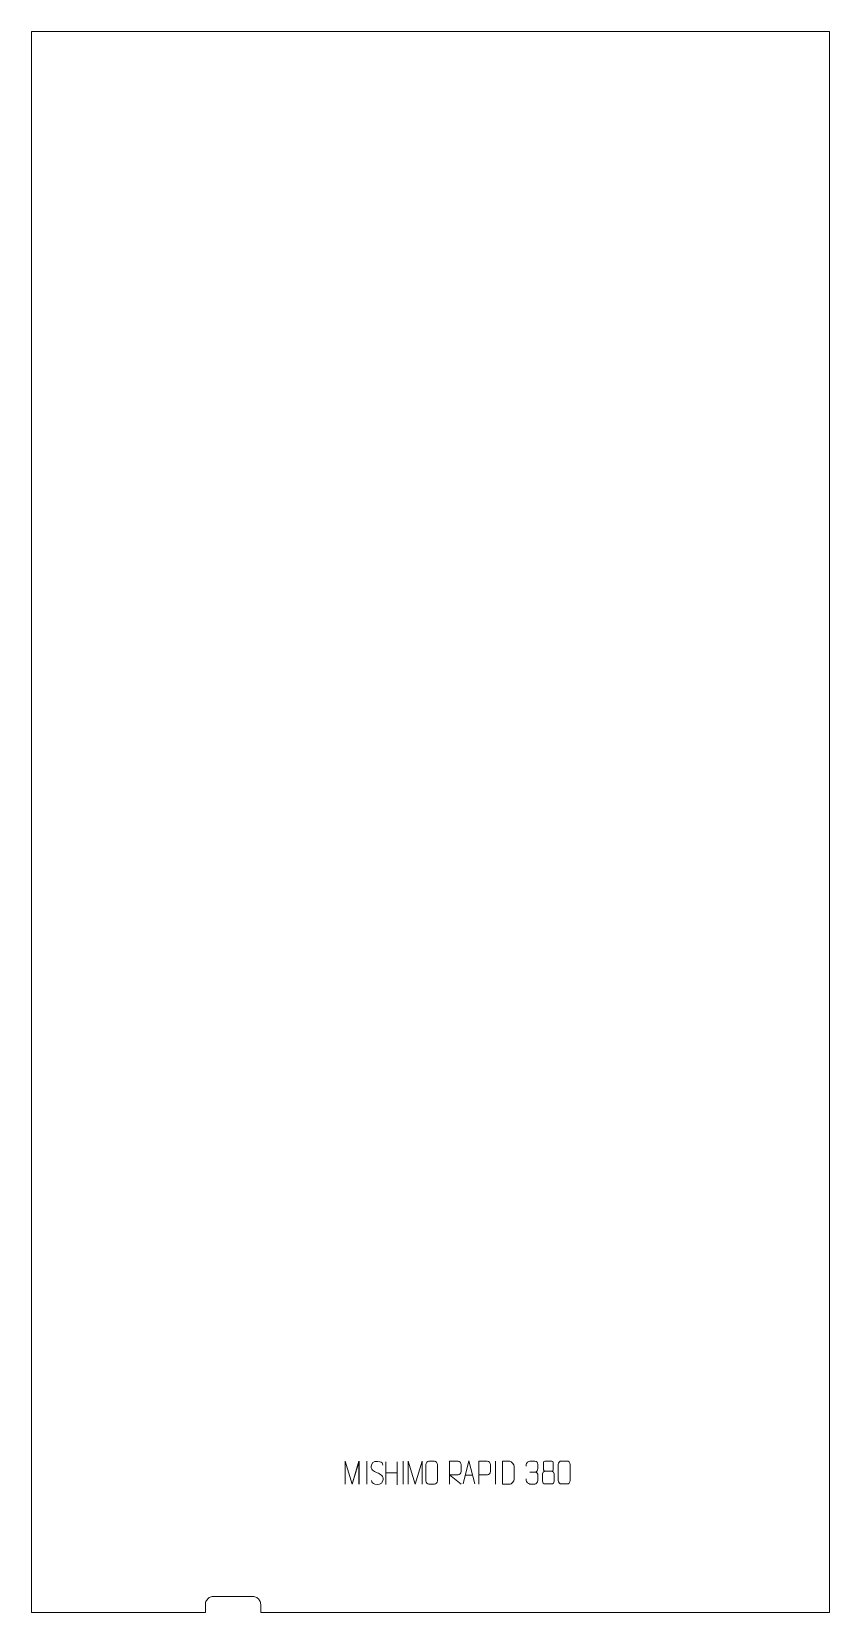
# Model space of a CAD drawing. Header units: millimetres. Extents: x -501 to 509, y -1513 to 487.
import ezdxf

# ---------------------------------------------------------------- set-up
doc = ezdxf.new("R2010")
doc.units = ezdxf.units.MM
doc.header["$MEASUREMENT"] = 0
doc.layers.add('layer 1', color=7, linetype='Continuous')

msp = doc.modelspace()

# ---------------------------------------------------------------- linework, layer by layer
at = {"layer": 'layer 1', "color": 242, "lineweight": 9}
msp.add_open_spline([(509.1662, -1513.1531), (509.1662, -1513.1531), (-210.8334, -1513.1531), (-210.8334, -1513.1531), (-210.8334, -1513.1531), (-210.8334, -1513.1531), (-210.8334, -1503.153), (-210.8334, -1503.153), (-210.8334, -1503.153), (-210.8334, -1503.153), (-210.9192, -1501.848), (-210.9192, -1501.848), (-210.9192, -1501.848), (-210.9192, -1501.848), (-211.1739, -1500.5648), (-211.1739, -1500.5648), (-211.1739, -1500.5648), (-211.1739, -1500.5648), (-211.5943, -1499.3264), (-211.5943, -1499.3264), (-211.5943, -1499.3264), (-211.5943, -1499.3264), (-212.1729, -1498.1531), (-212.1729, -1498.1531), (-212.1729, -1498.1531), (-212.1729, -1498.1531), (-212.8995, -1497.0654), (-212.8995, -1497.0654), (-212.8995, -1497.0654), (-212.8995, -1497.0654), (-213.7621, -1496.082), (-213.7621, -1496.082), (-213.7621, -1496.082), (-213.7621, -1496.082), (-214.7457, -1495.2192), (-214.7457, -1495.2192), (-214.7457, -1495.2192), (-214.7457, -1495.2192), (-215.8333, -1494.4926), (-215.8333, -1494.4926), (-215.8333, -1494.4926), (-215.8333, -1494.4926), (-217.0065, -1493.914), (-217.0065, -1493.914), (-217.0065, -1493.914), (-217.0065, -1493.914), (-218.2451, -1493.4936), (-218.2451, -1493.4936), (-218.2451, -1493.4936), (-218.2451, -1493.4936), (-219.5283, -1493.2389), (-219.5283, -1493.2389), (-219.5283, -1493.2389), (-219.5283, -1493.2389), (-220.8333, -1493.1531), (-220.8333, -1493.1531), (-220.8333, -1493.1531), (-220.8333, -1493.1531), (-270.8336, -1493.1531), (-270.8336, -1493.1531), (-270.8336, -1493.1531), (-270.8336, -1493.1531), (-272.1388, -1493.2389), (-272.1388, -1493.2389), (-272.1388, -1493.2389), (-272.1388, -1493.2389), (-273.4212, -1493.4936), (-273.4212, -1493.4936), (-273.4212, -1493.4936), (-273.4212, -1493.4936), (-274.6603, -1493.914), (-274.6603, -1493.914), (-274.6603, -1493.914), (-274.6603, -1493.914), (-275.8329, -1494.4926), (-275.8329, -1494.4926), (-275.8329, -1494.4926), (-275.8329, -1494.4926), (-276.9212, -1495.2192), (-276.9212, -1495.2192), (-276.9212, -1495.2192), (-276.9212, -1495.2192), (-277.9039, -1496.082), (-277.9039, -1496.082), (-277.9039, -1496.082), (-277.9039, -1496.082), (-278.7667, -1497.0654), (-278.7667, -1497.0654), (-278.7667, -1497.0654), (-278.7667, -1497.0654), (-279.4932, -1498.1531), (-279.4932, -1498.1531), (-279.4932, -1498.1531), (-279.4932, -1498.1531), (-280.0717, -1499.3264), (-280.0717, -1499.3264), (-280.0717, -1499.3264), (-280.0717, -1499.3264), (-280.4921, -1500.5648), (-280.4921, -1500.5648), (-280.4921, -1500.5648), (-280.4921, -1500.5648), (-280.7479, -1501.848), (-280.7479, -1501.848), (-280.7479, -1501.848), (-280.7479, -1501.848), (-280.8334, -1503.153), (-280.8334, -1503.153), (-280.8334, -1503.153), (-280.8334, -1503.153), (-280.8334, -1513.1531), (-280.8334, -1513.1531), (-280.8334, -1513.1531), (-280.8334, -1513.1531), (-500.833, -1513.1531), (-500.833, -1513.1531), (-500.833, -1513.1531), (-500.833, -1513.1531), (-500.833, 486.8466), (-500.833, 486.8466), (-500.833, 486.8466), (-500.833, 486.8466), (509.1662, 486.8466), (509.1662, 486.8466), (509.1662, 486.8466), (509.1662, 486.8466), (509.1662, -1513.1531), (509.1662, -1513.1531)], degree=3, knots=[0, 0, 0, 0, 0.03030303, 0.03030303, 0.03030303, 0.03030303, 0.060606061, 0.060606061, 0.060606061, 0.060606061, 0.090909091, 0.090909091, 0.090909091, 0.090909091, 0.121212121, 0.121212121, 0.121212121, 0.121212121, 0.151515152, 0.151515152, 0.151515152, 0.151515152, 0.181818182, 0.181818182, 0.181818182, 0.181818182, 0.212121212, 0.212121212, 0.212121212, 0.212121212, 0.242424242, 0.242424242, 0.242424242, 0.242424242, 0.272727273, 0.272727273, 0.272727273, 0.272727273, 0.303030303, 0.303030303, 0.303030303, 0.303030303, 0.333333333, 0.333333333, 0.333333333, 0.333333333, 0.363636364, 0.363636364, 0.363636364, 0.363636364, 0.393939394, 0.393939394, 0.393939394, 0.393939394, 0.424242424, 0.424242424, 0.424242424, 0.424242424, 0.454545455, 0.454545455, 0.454545455, 0.454545455, 0.484848485, 0.484848485, 0.484848485, 0.484848485, 0.515151515, 0.515151515, 0.515151515, 0.515151515, 0.545454545, 0.545454545, 0.545454545, 0.545454545, 0.575757576, 0.575757576, 0.575757576, 0.575757576, 0.606060606, 0.606060606, 0.606060606, 0.606060606, 0.636363636, 0.636363636, 0.636363636, 0.636363636, 0.666666667, 0.666666667, 0.666666667, 0.666666667, 0.696969697, 0.696969697, 0.696969697, 0.696969697, 0.727272727, 0.727272727, 0.727272727, 0.727272727, 0.757575758, 0.757575758, 0.757575758, 0.757575758, 0.787878788, 0.787878788, 0.787878788, 0.787878788, 0.818181818, 0.818181818, 0.818181818, 0.818181818, 0.848484848, 0.848484848, 0.848484848, 0.848484848, 0.878787879, 0.878787879, 0.878787879, 0.878787879, 0.909090909, 0.909090909, 0.909090909, 0.909090909, 0.939393939, 0.939393939, 0.939393939, 0.939393939, 1, 1, 1, 1], dxfattribs=at)
at = {"layer": 'layer 1', "color": 250, "lineweight": 9}
for points, knots in [([(-104.0684, -1350.9613), (-104.0684, -1350.9613), (-104.0684, -1321.9538), (-104.0684, -1321.9538), (-104.0684, -1321.9538), (-104.0684, -1321.9538), (-95.1411, -1350.9613), (-95.1411, -1350.9613), (-95.1411, -1350.9613), (-95.1411, -1350.9613), (-86.379, -1321.9545), (-86.379, -1321.9545), (-86.379, -1321.9545), (-86.379, -1321.9545), (-86.379, -1350.9613), (-86.379, -1350.9613)], [0, 0, 0, 0, 0.2, 0.2, 0.2, 0.2, 0.4, 0.4, 0.4, 0.4, 0.6, 0.6, 0.6, 0.6, 1, 1, 1, 1]), ([(-104.0276, -1350.9715), (-104.0276, -1350.9715), (-104.0276, -1321.9711), (-104.0276, -1321.9711), (-104.0276, -1321.9711), (-104.0276, -1321.9711), (-95.1025, -1350.9715), (-95.1025, -1350.9715), (-95.1025, -1350.9715), (-95.1025, -1350.9715), (-86.3426, -1321.9718), (-86.3426, -1321.9718), (-86.3426, -1321.9718), (-86.3426, -1321.9718), (-86.3426, -1350.9715), (-86.3426, -1350.9715)], [0, 0, 0, 0, 0.2, 0.2, 0.2, 0.2, 0.4, 0.4, 0.4, 0.4, 0.6, 0.6, 0.6, 0.6, 1, 1, 1, 1]), ([(-63.3426, -1336.4716), (-67.5909, -1334.7631), (-72.499, -1332.6764), (-70.4939, -1326.2619), (-70.4939, -1326.2619), (-68.9904, -1321.4515), (-63.7768, -1321.903), (-60.1732, -1322.6015), (-60.1732, -1322.6015), (-57.3126, -1323.1559), (-56.4479, -1324.5657), (-56.1373, -1326.9873)], [0, 0, 0, 0, 0.25, 0.25, 0.25, 0.25, 0.5, 0.5, 0.5, 0.5, 1, 1, 1, 1]), ([(-63.3426, -1336.4718), (-59.324, -1338.3851), (-54.2945, -1340.5793), (-56.1285, -1346.8078), (-56.1285, -1346.8078), (-57.5883, -1351.7652), (-62.4991, -1351.4668), (-66.2252, -1350.8223), (-66.2252, -1350.8223), (-68.9752, -1350.3462), (-70.1961, -1348.9361), (-70.5741, -1346.4818)], [0, 0, 0, 0, 0.25, 0.25, 0.25, 0.25, 0.5, 0.5, 0.5, 0.5, 1, 1, 1, 1]), ([(-24.0684, -1350.9613), (-24.0684, -1350.9613), (-24.0684, -1321.9538), (-24.0684, -1321.9538), (-24.0684, -1321.9538), (-24.0684, -1321.9538), (-15.1411, -1350.9613), (-15.1411, -1350.9613), (-15.1411, -1350.9613), (-15.1411, -1350.9613), (-6.379, -1321.9545), (-6.379, -1321.9545), (-6.379, -1321.9545), (-6.379, -1321.9545), (-6.379, -1350.9613), (-6.379, -1350.9613)], [0, 0, 0, 0, 0.2, 0.2, 0.2, 0.2, 0.4, 0.4, 0.4, 0.4, 0.6, 0.6, 0.6, 0.6, 1, 1, 1, 1]), ([(2.1014, -1321.9607), (4.4271, -1321.9607), (6.7532, -1321.9607), (9.0793, -1321.9607), (9.0793, -1321.9607), (11.0259, -1321.9194), (13.0173, -1323.6525), (13.044, -1326.485), (13.044, -1326.485), (13.0436, -1333.1627), (13.0436, -1339.8409), (13.044, -1346.5195), (13.044, -1346.5195), (12.9042, -1349.2192), (11.227, -1350.9384), (9.0793, -1350.951), (9.0793, -1350.951), (6.7474, -1350.9505), (4.4155, -1350.9505), (2.084, -1350.951), (2.084, -1350.951), (0.159, -1351.0734), (-1.8131, -1348.8837), (-1.8019, -1346.5397), (-1.8019, -1346.5397), (-1.8016, -1339.835), (-1.8016, -1333.1309), (-1.8019, -1326.4271), (-1.8019, -1326.4271), (-1.7977, -1323.9427), (-0.051, -1321.945), (2.1014, -1321.9607)], [0, 0, 0, 0, 0.111111111, 0.111111111, 0.111111111, 0.111111111, 0.222222222, 0.222222222, 0.222222222, 0.222222222, 0.333333333, 0.333333333, 0.333333333, 0.333333333, 0.444444444, 0.444444444, 0.444444444, 0.444444444, 0.555555556, 0.555555556, 0.555555556, 0.555555556, 0.666666667, 0.666666667, 0.666666667, 0.666666667, 0.777777778, 0.777777778, 0.777777778, 0.777777778, 1, 1, 1, 1]), ([(28.289, -1350.9556), (28.289, -1350.9556), (28.289, -1321.9604), (28.289, -1321.9604), (28.289, -1321.9604), (31.8838, -1321.9604), (35.4793, -1321.9604), (39.0745, -1321.9604), (39.0745, -1321.9604), (41.3998, -1322.0042), (42.9571, -1323.7355), (42.953, -1326.4852), (42.953, -1326.4852), (42.9526, -1328.8504), (42.9526, -1332.4053), (42.953, -1334.7711), (42.953, -1334.7711), (42.9465, -1336.9503), (41.1342, -1339.2066), (39.1247, -1339.2288), (39.1247, -1339.2288), (39.1247, -1339.2288), (28.289, -1339.2288), (28.289, -1339.2288), (28.289, -1339.2288), (28.289, -1339.2288), (42.9437, -1350.9556), (42.9437, -1350.9556)], [0, 0, 0, 0, 0.125, 0.125, 0.125, 0.125, 0.25, 0.25, 0.25, 0.25, 0.375, 0.375, 0.375, 0.375, 0.5, 0.5, 0.5, 0.5, 0.625, 0.625, 0.625, 0.625, 0.75, 0.75, 0.75, 0.75, 1, 1, 1, 1]), ([(45.4807, -1350.4341), (45.4807, -1350.4341), (52.8535, -1321.4317), (52.8535, -1321.4317), (52.8535, -1321.4317), (52.8535, -1321.4317), (60.4253, -1350.4341), (60.4253, -1350.4341)], [0, 0, 0, 0, 0.333333333, 0.333333333, 0.333333333, 0.333333333, 1, 1, 1, 1]), ([(65.2877, -1350.9583), (65.2877, -1350.9583), (65.2877, -1321.9559), (65.2877, -1321.9559), (65.2877, -1321.9559), (68.8836, -1321.9559), (72.4798, -1321.9559), (76.076, -1321.9559), (76.076, -1321.9559), (78.4018, -1322), (79.9596, -1323.7318), (79.9554, -1326.4819), (79.9554, -1326.4819), (79.955, -1328.8478), (79.955, -1332.4036), (79.9554, -1334.77), (79.9554, -1334.77), (79.9489, -1336.9496), (78.1362, -1339.2065), (76.1261, -1339.2288), (76.1261, -1339.2288), (76.1261, -1339.2288), (65.2877, -1339.2288), (65.2877, -1339.2288)], [0, 0, 0, 0, 0.142857143, 0.142857143, 0.142857143, 0.142857143, 0.285714286, 0.285714286, 0.285714286, 0.285714286, 0.428571429, 0.428571429, 0.428571429, 0.428571429, 0.571428571, 0.571428571, 0.571428571, 0.571428571, 0.714285714, 0.714285714, 0.714285714, 0.714285714, 1, 1, 1, 1]), ([(95.2293, -1350.9221), (97.5611, -1350.9216), (102.5113, -1350.9494), (104.8428, -1350.9499), (104.8428, -1350.9499), (106.7678, -1351.0723), (110.0864, -1346.9571), (110.0752, -1344.613), (110.0752, -1344.613), (110.0748, -1337.9084), (110.0748, -1335.3872), (110.0752, -1328.6835), (110.0752, -1328.6835), (110.0709, -1326.1991), (106.6964, -1321.9462), (104.544, -1321.9618), (104.544, -1321.9618), (102.2183, -1321.9618), (97.494, -1321.9618), (95.1679, -1321.9618), (95.1679, -1321.9618), (95.1683, -1328.6396), (95.2296, -1344.2439), (95.2293, -1350.9221)], [0, 0, 0, 0, 0.142857143, 0.142857143, 0.142857143, 0.142857143, 0.285714286, 0.285714286, 0.285714286, 0.285714286, 0.428571429, 0.428571429, 0.428571429, 0.428571429, 0.571428571, 0.571428571, 0.571428571, 0.571428571, 0.714285714, 0.714285714, 0.714285714, 0.714285714, 1, 1, 1, 1]), ([(125.4076, -1328.3266), (125.4076, -1328.3266), (125.4076, -1326.1685), (125.4076, -1326.1685), (125.4076, -1326.1685), (125.3933, -1324.1445), (128.0578, -1321.6833), (130.1169, -1321.7098), (130.1169, -1321.7098), (132.181, -1321.7098), (134.245, -1321.7098), (136.3087, -1321.7098), (136.3087, -1321.7098), (138.5032, -1321.6995), (140.1015, -1323.8454), (140.1459, -1326.0672), (140.1459, -1326.0672), (140.1455, -1327.7347), (140.1455, -1329.4023), (140.1459, -1331.0703), (140.1459, -1331.0703), (140.0973, -1332.9916), (138.4947, -1335.5828), (136.2964, -1335.5712), (136.2964, -1335.5712), (138.5001, -1335.5842), (140.1081, -1337.6795), (140.1621, -1340.0725), (140.1621, -1340.0725), (140.1617, -1342.1463), (140.1617, -1344.2201), (140.1621, -1346.2943), (140.1621, -1346.2943), (140.1722, -1348.6896), (138.1173, -1350.7383), (136.2964, -1350.7289), (136.2964, -1350.7289), (134.2311, -1350.7284), (132.1659, -1350.7284), (130.1003, -1350.7289), (130.1003, -1350.7289), (127.9317, -1350.7154), (125.4007, -1347.9264), (125.3821, -1346.228), (125.3821, -1346.228), (125.3821, -1346.228), (125.3821, -1344.0102), (125.3821, -1344.0102)], [0, 0, 0, 0, 0.076923077, 0.076923077, 0.076923077, 0.076923077, 0.153846154, 0.153846154, 0.153846154, 0.153846154, 0.230769231, 0.230769231, 0.230769231, 0.230769231, 0.307692308, 0.307692308, 0.307692308, 0.307692308, 0.384615385, 0.384615385, 0.384615385, 0.384615385, 0.461538462, 0.461538462, 0.461538462, 0.461538462, 0.538461538, 0.538461538, 0.538461538, 0.538461538, 0.615384615, 0.615384615, 0.615384615, 0.615384615, 0.692307692, 0.692307692, 0.692307692, 0.692307692, 0.769230769, 0.769230769, 0.769230769, 0.769230769, 0.846153846, 0.846153846, 0.846153846, 0.846153846, 1, 1, 1, 1]), ([(145.9098, -1337.9313), (145.9098, -1341.6157), (145.9098, -1343.5935), (145.9098, -1347.2786), (145.9098, -1347.2786), (145.9013, -1348.6984), (147.5992, -1350.6653), (148.8518, -1350.6752), (148.8518, -1350.6752), (151.8349, -1350.6748), (154.8182, -1350.6748), (157.8016, -1350.6752), (157.8016, -1350.6752), (159.1249, -1350.6615), (160.7453, -1348.7773), (160.7342, -1347.2676), (160.7342, -1347.2676), (160.7339, -1343.5863), (160.7339, -1341.6123), (160.7342, -1337.9313), (160.7342, -1337.9313), (160.6645, -1336.3274), (159.0867, -1334.4931), (157.7813, -1334.5003), (157.7813, -1334.5003), (154.8047, -1334.5006), (151.8281, -1334.5006), (148.8518, -1334.5003), (148.8518, -1334.5003), (147.7723, -1334.4928), (145.926, -1336.3274), (145.9098, -1337.9313)], [0, 0, 0, 0, 0.111111111, 0.111111111, 0.111111111, 0.111111111, 0.222222222, 0.222222222, 0.222222222, 0.222222222, 0.333333333, 0.333333333, 0.333333333, 0.333333333, 0.444444444, 0.444444444, 0.444444444, 0.444444444, 0.555555556, 0.555555556, 0.555555556, 0.555555556, 0.666666667, 0.666666667, 0.666666667, 0.666666667, 0.777777778, 0.777777778, 0.777777778, 0.777777778, 1, 1, 1, 1]), ([(147.3686, -1323.3856), (147.3686, -1325.957), (147.3686, -1330.2358), (147.3686, -1332.8076), (147.3686, -1332.8076), (147.3836, -1333.3972), (148.191, -1334.4794), (148.8911, -1334.4781), (148.8911, -1334.4781), (151.861, -1334.4777), (154.8312, -1334.5764), (157.8016, -1334.5767), (157.8016, -1334.5767), (158.5987, -1334.572), (159.3194, -1333.6536), (159.3168, -1332.8161), (159.3168, -1332.8161), (159.3165, -1330.2413), (159.3165, -1325.9598), (159.3168, -1323.3856), (159.3168, -1323.3856), (159.2983, -1322.5598), (158.6869, -1321.6762), (157.853, -1321.6848), (157.853, -1321.6848), (154.8359, -1321.6851), (151.819, -1321.6851), (148.8024, -1321.6848), (148.8024, -1321.6848), (148.176, -1321.6759), (147.3519, -1322.5021), (147.3686, -1323.3856)], [0, 0, 0, 0, 0.111111111, 0.111111111, 0.111111111, 0.111111111, 0.222222222, 0.222222222, 0.222222222, 0.222222222, 0.333333333, 0.333333333, 0.333333333, 0.333333333, 0.444444444, 0.444444444, 0.444444444, 0.444444444, 0.555555556, 0.555555556, 0.555555556, 0.555555556, 0.666666667, 0.666666667, 0.666666667, 0.666666667, 0.777777778, 0.777777778, 0.777777778, 0.777777778, 1, 1, 1, 1]), ([(169.7403, -1321.6526), (172.107, -1321.6526), (174.4741, -1321.6526), (176.8412, -1321.6526), (176.8412, -1321.6526), (178.8222, -1321.6112), (180.8487, -1323.348), (180.8758, -1326.1863), (180.8758, -1326.1863), (180.8754, -1332.8779), (180.8754, -1339.5699), (180.8758, -1346.2624), (180.8758, -1346.2624), (180.7336, -1348.9677), (179.0268, -1350.6905), (176.8412, -1350.7031), (176.8412, -1350.7031), (174.4682, -1350.7026), (172.0952, -1350.7026), (169.7226, -1350.7031), (169.7226, -1350.7031), (167.7637, -1350.8258), (165.7568, -1348.6315), (165.7682, -1346.2826), (165.7682, -1346.2826), (165.7685, -1339.5641), (165.7685, -1332.846), (165.7682, -1326.1283), (165.7682, -1326.1283), (165.7725, -1323.6388), (167.55, -1321.6369), (169.7403, -1321.6526)], [0, 0, 0, 0, 0.111111111, 0.111111111, 0.111111111, 0.111111111, 0.222222222, 0.222222222, 0.222222222, 0.222222222, 0.333333333, 0.333333333, 0.333333333, 0.333333333, 0.444444444, 0.444444444, 0.444444444, 0.444444444, 0.555555556, 0.555555556, 0.555555556, 0.555555556, 0.666666667, 0.666666667, 0.666666667, 0.666666667, 0.777777778, 0.777777778, 0.777777778, 0.777777778, 1, 1, 1, 1]), ([(169.7431, -1321.67), (172.1092, -1321.67), (174.4757, -1321.67), (176.8422, -1321.67), (176.8422, -1321.67), (178.8227, -1321.6286), (180.8487, -1323.3649), (180.8758, -1326.2026), (180.8758, -1326.2026), (180.8754, -1332.8925), (180.8754, -1339.5829), (180.8758, -1346.2737), (180.8758, -1346.2737), (180.7337, -1348.9783), (179.0273, -1350.7007), (176.8422, -1350.7133), (176.8422, -1350.7133), (174.4698, -1350.7128), (172.0974, -1350.7128), (169.7254, -1350.7133), (169.7254, -1350.7133), (167.7669, -1350.8359), (165.7605, -1348.6422), (165.7719, -1346.2939), (165.7719, -1346.2939), (165.7723, -1339.577), (165.7723, -1332.8606), (165.7719, -1326.1446), (165.7719, -1326.1446), (165.7762, -1323.6556), (167.5533, -1321.6542), (169.7431, -1321.67)], [0, 0, 0, 0, 0.111111111, 0.111111111, 0.111111111, 0.111111111, 0.222222222, 0.222222222, 0.222222222, 0.222222222, 0.333333333, 0.333333333, 0.333333333, 0.333333333, 0.444444444, 0.444444444, 0.444444444, 0.444444444, 0.555555556, 0.555555556, 0.555555556, 0.555555556, 0.666666667, 0.666666667, 0.666666667, 0.666666667, 0.777777778, 0.777777778, 0.777777778, 0.777777778, 1, 1, 1, 1])]:
    msp.add_open_spline(points, degree=3, knots=knots, dxfattribs=at)
for points in [[(-76.3426, -1321.962), (-76.3426, -1321.962), (-76.3426, -1350.9811), (-76.3426, -1350.9811)], [(-52.5068, -1322.6647), (-52.5068, -1322.6647), (-52.5068, -1351.4554), (-52.5068, -1351.4554)], [(-52.5068, -1336.4716), (-52.5068, -1336.4716), (-37.8635, -1336.4712), (-37.8635, -1336.4712)], [(-37.8635, -1322.6647), (-37.8635, -1322.6647), (-37.8635, -1351.6599), (-37.8635, -1351.6599)], [(-30.3426, -1321.962), (-30.3426, -1321.962), (-30.3426, -1350.9811), (-30.3426, -1350.9811)], [(48.204, -1339.6839), (48.204, -1339.6839), (57.7021, -1339.6839), (57.7021, -1339.6839)], [(86.6574, -1321.962), (86.6574, -1321.962), (86.6574, -1350.9811), (86.6574, -1350.9811)], [(130.1173, -1335.5833), (130.1173, -1335.5833), (136.3137, -1335.5833), (136.3137, -1335.5833)]]:
    msp.add_open_spline(points, degree=3, dxfattribs=at)

doc.saveas('drawing.dxf')
